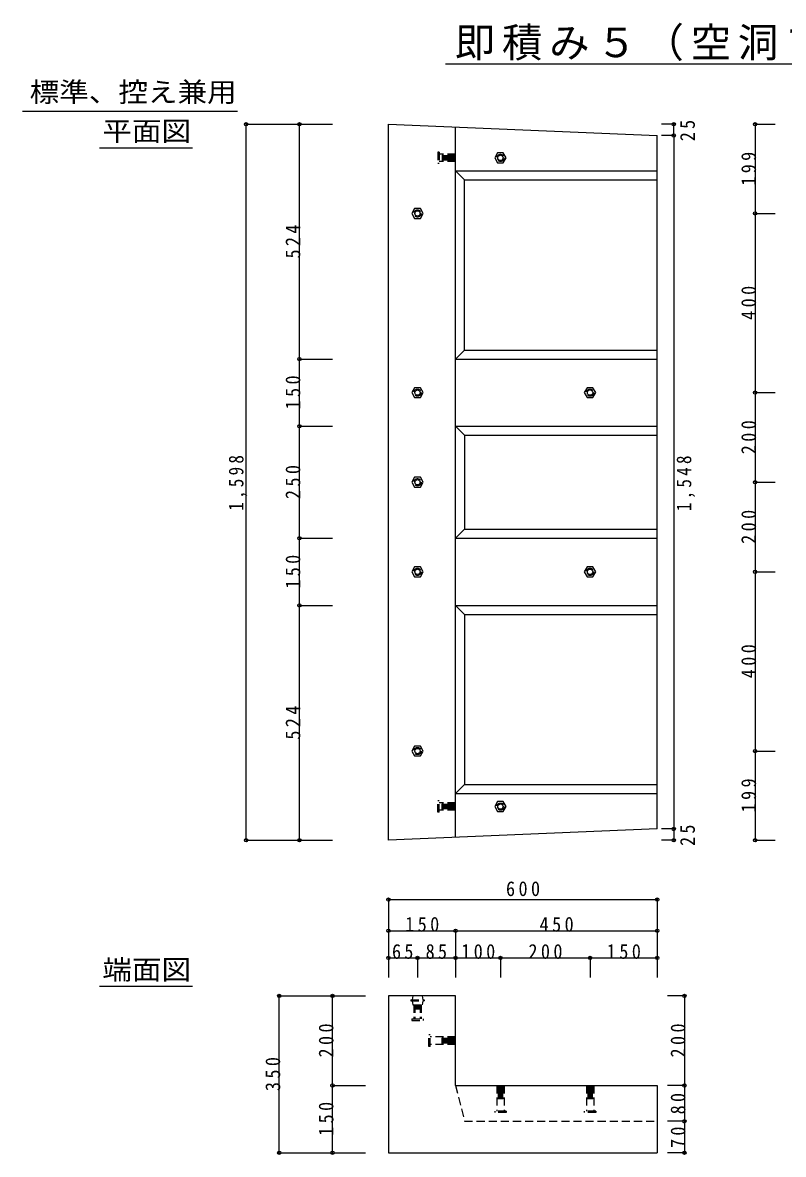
# Model space of a CAD drawing. Units: millimetres at full size, sheet at 1:15. Extents: x -2187 to 1457, y -1236 to 1290.
# Drawn here: x -2187 to -489, y -1236 to 1290 of the extents above; entities that cross this region are included whole.
import ezdxf
from ezdxf.enums import TextEntityAlignment as Align

# ---------------------------------------------------------------- set-up
doc = ezdxf.new("R2010")
doc.units = ezdxf.units.MM
doc.header["$LTSCALE"] = 15
doc.header["$PDMODE"] = 32
doc.header["$PDSIZE"] = 7.5
doc.linetypes.add('DASHED1', pattern=[1.8, 1.2, -0.6])
doc.layers.add('0-1_躯体', color=3, linetype='DASHED1')
doc.layers.add('0-3_建具', color=7, linetype='Continuous')
doc.styles.add('ＭＳ ゴシック', font='')
doc.styles.get('ＭＳ ゴシック').set_extended_font_data('MS Gothic')

msp = doc.modelspace()

# ---------------------------------------------------------------- linework, layer by layer
at = {"layer": '0-1_躯体', "linetype": 'Continuous'}
for p, q in [((-1220.9, -528.47), (-1220.9, 1057.03)), ((-770.9, -509.72), (-770.9, 1038.28)), ((-1220.9, 959.28), (-770.9, 959.28)), ((-1220.9, 959.28), (-1200.9, 939.28)), ((-1200.9, 939.28), (-770.9, 939.28)), ((-1200.9, 559.28), (-1200.9, 939.28)), ((-1200.9, 559.28), (-1220.9, 539.28)), ((-1200.9, 559.28), (-770.9, 559.28)), ((-1220.9, 539.28), (-770.9, 539.28)), ((-1220.9, 389.28), (-1200.9, 369.28)), ((-1220.9, 389.28), (-770.9, 389.28)), ((-1200.9, 369.28), (-770.9, 369.28)), ((-1200.9, 159.28), (-1220.9, 139.28)), ((-1220.9, 139.28), (-770.9, 139.28)), ((-1220.9, -10.72), (-770.9, -10.72)), ((-1200.9, -30.72), (-1200.9, -410.72)), ((-1200.9, -410.72), (-1220.9, -430.72)), ((-1200.9, -410.72), (-770.9, -410.72)), ((-1220.9, -430.72), (-770.9, -430.72)), ((-770.9, -509.72), (-1370.9, -534.72)), ((-1220.9, -882.22), (-1370.9, -882.22)), ((-1220.9, -1082.22), (-1220.9, -882.22))]:
    msp.add_line(p, q, dxfattribs=at)
at = {"layer": '0-1_躯体'}
for p, q in [((-1257.9, 1001.03), (-1257.9, 975.53)), ((-1220.9, 996.53), (-1257.9, 996.53)), ((-1250.9, 994.28), (-1250.9, 982.28)), ((-1220.9, 994.28), (-1250.9, 994.28)), ((-1248.9, 994.28), (-1248.9, 982.28)), ((-1246.9, 994.28), (-1246.9, 982.28)), ((-1244.9, 994.28), (-1244.9, 982.28)), ((-1242.9, 994.28), (-1242.9, 982.28)), ((-1240.9, 994.28), (-1240.9, 982.28)), ((-1238.9, 994.28), (-1238.9, 982.28)), ((-1236.9, 994.28), (-1236.9, 982.28)), ((-1234.9, 994.28), (-1234.9, 982.28)), ((-1232.9, 994.28), (-1232.9, 982.28)), ((-1230.9, 994.28), (-1230.9, 982.28)), ((-1228.9, 994.28), (-1228.9, 982.28)), ((-1226.9, 994.28), (-1226.9, 982.28)), ((-1224.9, 994.28), (-1224.9, 982.28)), ((-1222.9, 994.28), (-1222.9, 982.28)), ((-1257.9, 975.53), (-1260.9, 975.53)), ((-1220.9, 980.03), (-1257.9, 980.03)), ((-1220.9, 982.28), (-1250.9, 982.28)), ((-1257.9, -446.97), (-1260.9, -446.97)), ((-1257.9, -472.47), (-1257.9, -446.97)), ((-1220.9, -451.47), (-1257.9, -451.47)), ((-1220.9, -453.72), (-1250.9, -453.72)), ((-1250.9, -465.72), (-1250.9, -453.72)), ((-1248.9, -465.72), (-1248.9, -453.72)), ((-1246.9, -465.72), (-1246.9, -453.72)), ((-1244.9, -465.72), (-1244.9, -453.72)), ((-1242.9, -465.72), (-1242.9, -453.72)), ((-1240.9, -465.72), (-1240.9, -453.72)), ((-1238.9, -465.72), (-1238.9, -453.72)), ((-1236.9, -465.72), (-1236.9, -453.72)), ((-1234.9, -465.72), (-1234.9, -453.72)), ((-1232.9, -465.72), (-1232.9, -453.72)), ((-1230.9, -465.72), (-1230.9, -453.72)), ((-1228.9, -465.72), (-1228.9, -453.72)), ((-1226.9, -465.72), (-1226.9, -453.72)), ((-1224.9, -465.72), (-1224.9, -453.72)), ((-1222.9, -465.72), (-1222.9, -453.72)), ((-1220.9, -467.97), (-1257.9, -467.97)), ((-1220.9, -465.72), (-1250.9, -465.72)), ((-1316.4, -882.22), (-1317.65, -891.22)), ((-1295.4, -882.22), (-1294.15, -891.22)), ((-1320.9, -891.22), (-1320.9, -893.22)), ((-1320.9, -893.22), (-1290.9, -893.22)), ((-1311.9, -902.22), (-1311.9, -933.22)), ((-1299.9, -904.22), (-1311.9, -904.22)), ((-1299.9, -906.22), (-1311.9, -906.22)), ((-1299.9, -908.22), (-1311.9, -908.22)), ((-1299.9, -902.22), (-1299.9, -933.22)), ((-1294.15, -893.22), (-1295.4, -902.22)), ((-1318.65, -933.22), (-1318.65, -937.22)), ((-1299.9, -910.22), (-1311.9, -910.22)), ((-1299.9, -912.22), (-1311.9, -912.22)), ((-1318.65, -937.22), (-1293.15, -937.22)), ((-1277.9, -969.47), (-1280.9, -969.47)), ((-1277.9, -994.97), (-1277.9, -969.47)), ((-1220.9, -973.97), (-1277.9, -973.97)), ((-1220.9, -976.22), (-1250.9, -976.22)), ((-1250.9, -988.22), (-1250.9, -976.22)), ((-1248.9, -988.22), (-1248.9, -976.22)), ((-1246.9, -988.22), (-1246.9, -976.22)), ((-1244.9, -988.22), (-1244.9, -976.22)), ((-1242.9, -988.22), (-1242.9, -976.22)), ((-1240.9, -988.22), (-1240.9, -976.22)), ((-1238.9, -988.22), (-1238.9, -976.22)), ((-1236.9, -988.22), (-1236.9, -976.22)), ((-1234.9, -988.22), (-1234.9, -976.22)), ((-1232.9, -988.22), (-1232.9, -976.22)), ((-1230.9, -988.22), (-1230.9, -976.22)), ((-1228.9, -988.22), (-1228.9, -976.22)), ((-1226.9, -988.22), (-1226.9, -976.22)), ((-1224.9, -988.22), (-1224.9, -976.22)), ((-1222.9, -988.22), (-1222.9, -976.22)), ((-1220.9, -990.47), (-1277.9, -990.47)), ((-1220.9, -988.22), (-1250.9, -988.22)), ((-1129.15, -1082.22), (-1129.15, -1139.22)), ((-1126.9, -1082.22), (-1126.9, -1112.22)), ((-1114.9, -1084.22), (-1126.9, -1084.22)), ((-1114.9, -1086.22), (-1126.9, -1086.22)), ((-1114.9, -1082.22), (-1114.9, -1112.22)), ((-1112.65, -1082.22), (-1112.65, -1139.22)), ((-929.15, -1082.22), (-929.15, -1139.22)), ((-926.9, -1082.22), (-926.9, -1112.22)), ((-914.9, -1084.22), (-926.9, -1084.22)), ((-914.9, -1086.22), (-926.9, -1086.22)), ((-914.9, -1082.22), (-914.9, -1112.22)), ((-912.65, -1082.22), (-912.65, -1139.22)), ((-1114.9, -1088.22), (-1126.9, -1088.22)), ((-1114.9, -1090.22), (-1126.9, -1090.22)), ((-1114.9, -1092.22), (-1126.9, -1092.22)), ((-1114.9, -1094.22), (-1126.9, -1094.22)), ((-1114.9, -1096.22), (-1126.9, -1096.22)), ((-1114.9, -1098.22), (-1126.9, -1098.22)), ((-1114.9, -1100.22), (-1126.9, -1100.22)), ((-1114.9, -1102.22), (-1126.9, -1102.22)), ((-1114.9, -1104.22), (-1126.9, -1104.22)), ((-1114.9, -1106.22), (-1126.9, -1106.22)), ((-1114.9, -1108.22), (-1126.9, -1108.22)), ((-1114.9, -1110.22), (-1126.9, -1110.22)), ((-914.9, -1088.22), (-926.9, -1088.22)), ((-914.9, -1090.22), (-926.9, -1090.22)), ((-914.9, -1092.22), (-926.9, -1092.22)), ((-914.9, -1094.22), (-926.9, -1094.22)), ((-914.9, -1096.22), (-926.9, -1096.22)), ((-914.9, -1098.22), (-926.9, -1098.22)), ((-914.9, -1100.22), (-926.9, -1100.22)), ((-914.9, -1102.22), (-926.9, -1102.22)), ((-914.9, -1104.22), (-926.9, -1104.22)), ((-914.9, -1106.22), (-926.9, -1106.22)), ((-914.9, -1108.22), (-926.9, -1108.22)), ((-914.9, -1110.22), (-926.9, -1110.22)), ((-1114.9, -1112.22), (-1126.9, -1112.22)), ((-914.9, -1112.22), (-926.9, -1112.22)), ((-1133.65, -1139.22), (-1133.65, -1142.22)), ((-1108.15, -1139.22), (-1133.65, -1139.22)), ((-933.65, -1139.22), (-933.65, -1142.22)), ((-908.15, -1139.22), (-933.65, -1139.22))]:
    msp.add_line(p, q, dxfattribs=at)
at = {"layer": '0-1_躯体', "color": 4}
for p, q in [((-1313.9, -902.22), (-1313.9, -933.22)), ((-1297.9, -902.22), (-1297.9, -933.22))]:
    msp.add_line(p, q, dxfattribs=at)
at = {"layer": '0-1_躯体', "linetype": 'Continuous'}
for points in [[(-1370.9, -534.72), (-1370.9, 1063.28), (-770.9, 1038.28)], [(-1200.9, 369.28), (-1200.9, 159.28), (-770.9, 159.28)], [(-1220.9, -10.72), (-1200.9, -30.72), (-770.9, -30.72)], [(-1370.9, -882.22), (-1370.9, -1232.22), (-770.9, -1232.22)], [(-1220.9, -1082.22), (-770.9, -1082.22), (-770.9, -1232.22)]]:
    msp.add_lwpolyline(points, dxfattribs=at)
at = {"layer": '0-1_躯体'}
for points in [[(-1257.9, 1001.03), (-1260.9, 1001.03), (-1260.9, 975.53)], [(-1257.9, -472.47), (-1260.9, -472.47), (-1260.9, -446.97)], [(-1320.9, -891.22), (-1290.9, -891.22), (-1290.9, -893.22)], [(-1317.65, -893.22), (-1316.4, -902.22), (-1295.4, -902.22)], [(-1318.65, -933.22), (-1293.15, -933.22), (-1293.15, -937.22)], [(-1277.9, -994.97), (-1280.9, -994.97), (-1280.9, -969.47)], [(-1220.9, -1082.22), (-1200.9, -1162.22), (-770.9, -1162.22)], [(-1108.15, -1139.22), (-1108.15, -1142.22), (-1133.65, -1142.22)], [(-908.15, -1139.22), (-908.15, -1142.22), (-933.65, -1142.22)]]:
    msp.add_lwpolyline(points, dxfattribs=at)
for points in [[(-1108.15, 988.28), (-1114.53, 999.32), (-1127.28, 999.32), (-1133.65, 988.28), (-1127.28, 977.24), (-1114.53, 977.24)], [(-1293.15, 864.28), (-1299.53, 875.32), (-1312.28, 875.32), (-1318.65, 864.28), (-1312.28, 853.24), (-1299.53, 853.24)], [(-1293.15, 464.28), (-1299.53, 475.32), (-1312.28, 475.32), (-1318.65, 464.28), (-1312.28, 453.24), (-1299.53, 453.24)], [(-908.15, 464.28), (-914.53, 475.32), (-927.28, 475.32), (-933.65, 464.28), (-927.28, 453.24), (-914.53, 453.24)], [(-1293.15, 264.28), (-1299.53, 275.32), (-1312.28, 275.32), (-1318.65, 264.28), (-1312.28, 253.24), (-1299.53, 253.24)], [(-1293.15, 64.28), (-1299.53, 75.32), (-1312.28, 75.32), (-1318.65, 64.28), (-1312.28, 53.24), (-1299.53, 53.24)], [(-908.15, 64.28), (-914.53, 75.32), (-927.28, 75.32), (-933.65, 64.28), (-927.28, 53.24), (-914.53, 53.24)], [(-1293.15, -335.72), (-1299.53, -324.68), (-1312.28, -324.68), (-1318.65, -335.72), (-1312.28, -346.76), (-1299.53, -346.76)], [(-1108.15, -459.72), (-1114.53, -448.68), (-1127.28, -448.68), (-1133.65, -459.72), (-1127.28, -470.76), (-1114.53, -470.76)]]:
    msp.add_lwpolyline(points, close=True, dxfattribs=at)
for centre in [(-1120.9, 988.28), (-1305.9, 864.28), (-1305.9, 464.28), (-920.9, 464.28), (-1305.9, 264.28), (-1305.9, 64.28), (-920.9, 64.28), (-1305.9, -335.72), (-1120.9, -459.72)]:
    msp.add_circle(centre, 8, dxfattribs=at)
at = {"layer": '0-1_躯体', "linetype": 'Continuous'}
for centre in [(-1120.9, 988.28), (-1305.9, 864.28), (-1305.9, 464.28), (-920.9, 464.28), (-1305.9, 264.28), (-1305.9, 64.28), (-920.9, 64.28), (-1305.9, -335.72), (-1120.9, -459.72)]:
    msp.add_circle(centre, 6, dxfattribs=at)
at = {"layer": '0-3_建具', "color": 2}
for p, q in [((-1243.59, 1198.36), (938.96, 1198.36)), ((-2187.16, 1092.75), (-1708.01, 1092.75)), ((-1808.17, 1010.29), (-2015.68, 1010.29)), ((-1808.17, -861.21), (-2015.68, -861.21))]:
    msp.add_line(p, q, dxfattribs=at)
at = {"layer": '0-3_建具'}
for p, q in [((-1688.38, -534.72), (-1688.38, 1063.28)), ((-1688.38, 1063.28), (-1569.6, 1063.28)), ((-1569.6, 539.28), (-1569.6, 1063.28)), ((-1569.6, 1063.28), (-1495.61, 1063.28)), ((-734.03, 1063.28), (-761.59, 1063.28)), ((-734.03, 1038.28), (-734.03, 1063.28)), ((-552.54, 1063.28), (-552.54, 864.28)), ((-552.54, 1063.28), (-507.99, 1063.28)), ((-734.03, 1038.28), (-761.59, 1038.28)), ((-734.03, 1038.28), (-761.59, 1038.28)), ((-734.03, 1038.28), (-734.03, -509.72)), ((-552.54, 864.28), (-507.99, 864.28)), ((-552.54, 864.28), (-552.54, 464.28)), ((-1569.6, 389.28), (-1569.6, 539.28)), ((-1569.6, 539.28), (-1495.61, 539.28)), ((-1569.6, 539.28), (-1495.61, 539.28)), ((-552.54, 464.28), (-507.99, 464.28)), ((-552.54, 464.28), (-552.54, 264.28)), ((-1569.6, 139.28), (-1569.6, 389.28)), ((-1569.6, 389.28), (-1495.61, 389.28)), ((-552.54, 264.28), (-507.99, 264.28)), ((-552.54, 264.28), (-552.54, 64.28)), ((-1569.6, -10.72), (-1569.6, 139.28)), ((-1569.6, 139.28), (-1495.61, 139.28)), ((-552.54, 64.28), (-507.99, 64.28)), ((-552.54, 64.28), (-552.54, -335.72)), ((-1569.6, -10.72), (-1495.61, -10.72)), ((-1569.6, -534.72), (-1569.6, -10.72)), ((-1569.6, -10.72), (-1495.61, -10.72)), ((-552.54, -335.72), (-507.99, -335.72)), ((-552.54, -335.72), (-552.54, -534.72)), ((-734.03, -509.72), (-761.59, -509.72)), ((-734.03, -509.72), (-734.03, -534.72)), ((-1688.38, -534.72), (-1569.6, -534.72)), ((-1569.6, -534.72), (-1495.61, -534.72)), ((-734.03, -534.72), (-761.59, -534.72)), ((-552.54, -534.72), (-507.99, -534.72)), ((-1370.9, -667.37), (-770.9, -667.37)), ((-1370.9, -667.37), (-1370.9, -736.82)), ((-770.9, -667.37), (-770.9, -736.82)), ((-1370.9, -736.82), (-1220.9, -736.82)), ((-1370.9, -736.82), (-1370.9, -840.82)), ((-1220.9, -736.82), (-1220.9, -840.82)), ((-1220.9, -736.82), (-770.9, -736.82)), ((-1220.9, -736.82), (-1220.9, -840.82)), ((-770.9, -736.82), (-770.9, -840.82)), ((-770.9, -736.82), (-770.9, -840.82)), ((-1370.9, -797.5), (-1305.9, -797.5)), ((-1370.9, -797.5), (-1370.9, -840.82)), ((-1305.9, -797.5), (-1305.9, -840.82)), ((-1305.9, -797.5), (-1220.9, -797.5)), ((-1220.9, -797.5), (-1220.9, -840.82)), ((-1220.9, -797.5), (-1120.9, -797.5)), ((-1220.9, -797.5), (-1220.9, -840.82)), ((-1120.9, -797.5), (-1120.9, -840.82)), ((-920.9, -797.5), (-920.9, -840.82)), ((-920.9, -797.5), (-770.9, -797.5)), ((-920.9, -797.5), (-920.9, -840.82)), ((-770.9, -797.5), (-770.9, -840.82)), ((-1614.4, -1232.22), (-1614.4, -882.22)), ((-1614.4, -882.22), (-1495.61, -882.22)), ((-1495.61, -1082.22), (-1495.61, -882.22)), ((-1495.61, -882.22), (-1421.63, -882.22)), ((-710.22, -882.22), (-748.18, -882.22)), ((-710.22, -882.22), (-710.22, -1082.22)), ((-1495.61, -1232.22), (-1495.61, -1082.22)), ((-1495.61, -1082.22), (-1421.63, -1082.22)), ((-710.22, -1082.22), (-748.18, -1082.22)), ((-710.22, -1082.22), (-710.22, -1162.22)), ((-710.22, -1162.22), (-748.18, -1162.22)), ((-710.22, -1162.22), (-710.22, -1232.22)), ((-1614.4, -1232.22), (-1495.61, -1232.22)), ((-1495.61, -1232.22), (-1421.63, -1232.22)), ((-710.22, -1232.22), (-748.18, -1232.22))]:
    msp.add_line(p, q, dxfattribs=at)
msp.add_lwpolyline([(-1120.9, -797.5), (-920.9, -797.5), (-920.9, -840.82)], dxfattribs=at)
for p in [(-1688.38, 1063.28), (-1569.6, 1063.28), (-734.03, 1063.28), (-552.54, 1063.28), (-734.03, 1038.28), (-552.54, 864.28), (-1569.6, 539.28), (-552.54, 464.28), (-1569.6, 389.28), (-552.54, 264.28), (-1569.6, 139.28), (-552.54, 64.28), (-1569.6, -10.72), (-552.54, -335.72), (-734.03, -509.72), (-1688.38, -534.72), (-1569.6, -534.72), (-734.03, -534.72), (-552.54, -534.72), (-1370.9, -667.37), (-770.9, -667.37), (-1370.9, -736.82), (-1220.9, -736.82), (-770.9, -736.82), (-1370.9, -797.5), (-1305.9, -797.5), (-1220.9, -797.5), (-1120.9, -797.5), (-920.9, -797.5), (-770.9, -797.5), (-1614.4, -882.22), (-1495.61, -882.22), (-710.22, -882.22), (-1495.61, -1082.22), (-710.22, -1082.22), (-710.22, -1162.22), (-1614.4, -1232.22), (-1495.61, -1232.22), (-710.22, -1232.22)]:
    msp.add_point(p, dxfattribs=at)

# ---------------------------------------------------------------- texts
at = {"layer": '0-3_建具', "style": 'ＭＳ ゴシック', "width": 1.1}
for s, p in [('標準、控え兼用', (-2171.51, 1100.03)), ('平面図', (-2009.26, 1012.78)), ('端面図', (-2009.26, -858.72))]:
    msp.add_text(s, height=43.99, dxfattribs=at).set_placement(p, align=Align.BOTTOM_LEFT)
at = {"layer": '0-3_建具', "color": 3, "insert": (-1222.61, 1203.41), "char_height": 65.98, "attachment_point": 7, "style": 'ＭＳ ゴシック'}
msp.add_mtext('\\T1.17;即積み５（空洞ブロック基礎４，５段積み）\u3000', dxfattribs=at)
at = {"layer": '0-3_建具', "char_height": 32.99, "attachment_point": 7, "rotation": 90, "style": 'ＭＳ ゴシック'}
for s, insert in [('\\T1.36;\\W0.9;25', (-686.47, 1025.47)), ('\\T1.37;\\W0.9;199', (-550.04, 926.28)), ('\\T1.37;\\W0.9;524', (-1567.1, 763.78)), ('\\T1.38;\\W0.9;400', (-550.04, 626.78)), ('\\T1.38;\\W0.9;150', (-1567.1, 426.78)), ('\\T1.38;\\W0.9;200', (-550.04, 326.78)), ('\\T1.38;\\W0.85;1,598', (-1685.88, 200.53)), ('\\T1.38;\\W0.85;1,548', (-686.47, 199.59)), ('\\T1.38;\\W0.9;250', (-1567.1, 226.78)), ('\\T1.38;\\W0.9;200', (-550.04, 126.78)), ('\\T1.37;\\W0.9;150', (-1567.1, 26.78)), ('\\T1.38;\\W0.9;400', (-550.04, -173.22)), ('\\T1.38;\\W0.9;524', (-1567.1, -310.22)), ('\\T1.38;\\W0.9;199', (-550.04, -472.72)), ('\\T1.36;\\W0.9;25', (-686.47, -547.53)), ('\\T1.38;\\W0.9;200', (-1493.11, -1019.72)), ('\\T1.38;\\W0.9;200', (-707.72, -1019.72)), ('\\T1.38;\\W0.9;350', (-1611.9, -1094.72)), ('\\T1.36;\\W0.9;80', (-707.72, -1146.6)), ('\\T1.38;\\W0.9;150', (-1493.11, -1194.72)), ('\\T1.36;\\W0.9;70', (-707.72, -1221.6))]:
    msp.add_mtext(s, dxfattribs=dict(at, insert=insert))
at = {"layer": '0-3_建具', "char_height": 32.99, "attachment_point": 7, "style": 'ＭＳ ゴシック'}
for s, insert in [('\\T1.38;\\W0.9;600', (-1108.4, -659.87)), ('\\T1.38;\\W0.9;150', (-1333.4, -739.32)), ('\\T1.38;\\W0.9;450', (-1033.4, -739.32)), ('\\T1.36;\\W0.9;65', (-1362.78, -800)), ('\\T1.36;\\W0.9;85', (-1287.78, -800)), ('\\T1.38;\\W0.9;100', (-1208.4, -800)), ('\\T1.38;\\W0.9;200', (-1058.4, -800)), ('\\T1.38;\\W0.9;150', (-883.4, -800))]:
    msp.add_mtext(s, dxfattribs=dict(at, insert=insert))

doc.saveas('drawing.dxf')
